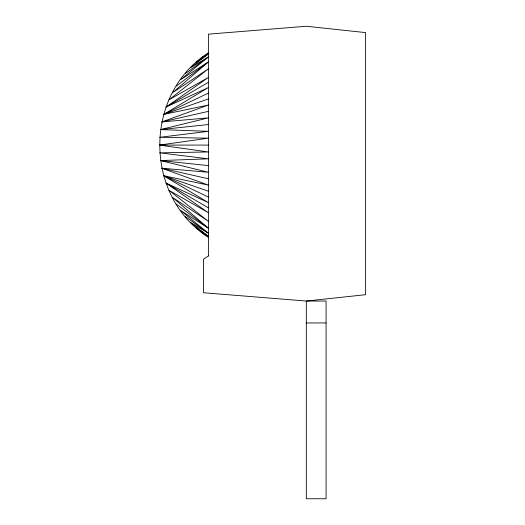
<?xml version="1.0" encoding="UTF-8"?>
<svg xmlns="http://www.w3.org/2000/svg" width="525" height="525" viewBox="0 0 525 525"><rect width="100%" height="100%" fill="white"/><g stroke="black" fill="none" stroke-linecap="round" stroke-linejoin="round"><path stroke-width="0.79" d="M208.386 237.346C143.647 196.022 143.647 94.126 208.386 52.802M202.112 57.376L208.386 53.832L190.582 67.771L208.386 56.903L180.613 79.669L208.386 61.943L172.39 92.833L208.386 68.841L168.991 99.816L208.386 77.438L166.084 107.021L208.386 87.544L163.682 114.404L208.386 105.039L161.805 121.944L208.386 117.876L160.46 129.59L208.386 131.322L159.646 137.314L208.386 138.18L159.377 145.077L208.386 151.968L159.646 152.834L208.386 158.826L160.46 160.558L208.386 172.272L161.805 168.21L208.386 185.108L163.682 175.744L208.386 202.604L166.084 183.133L208.386 212.717L168.991 190.332L208.386 221.314L172.39 197.315L208.386 228.211L180.613 210.486L208.386 233.244L190.582 222.383L208.386 236.316L202.112 232.778M176.269 86.107L208.386 61.943M185.391 73.546L208.386 56.903M196.166 62.37L208.386 53.832M166.084 107.021L208.386 82.313M208.386 93.096L163.682 114.404L208.386 98.943M161.805 121.944L208.386 111.366M160.46 129.59L208.386 124.543M159.377 145.077L208.386 145.077M306.311 322.941L326.084 322.941M160.46 160.558L208.386 165.605M161.805 168.21L208.386 178.782M208.386 191.212L163.682 175.744L208.386 197.052M166.084 183.133L208.386 207.834M196.166 227.778L208.386 236.316M185.391 216.608L208.386 233.244M176.269 204.041L208.386 228.211M208.386 255.99L203.51 259.206L203.51 292.747L306.311 301.048L326.084 301.048L326.084 498.75L306.311 498.75L306.311 301.048L365.623 294.696L365.623 32.602L306.311 26.25L208.386 34.164L208.386 255.99"/></g></svg>
